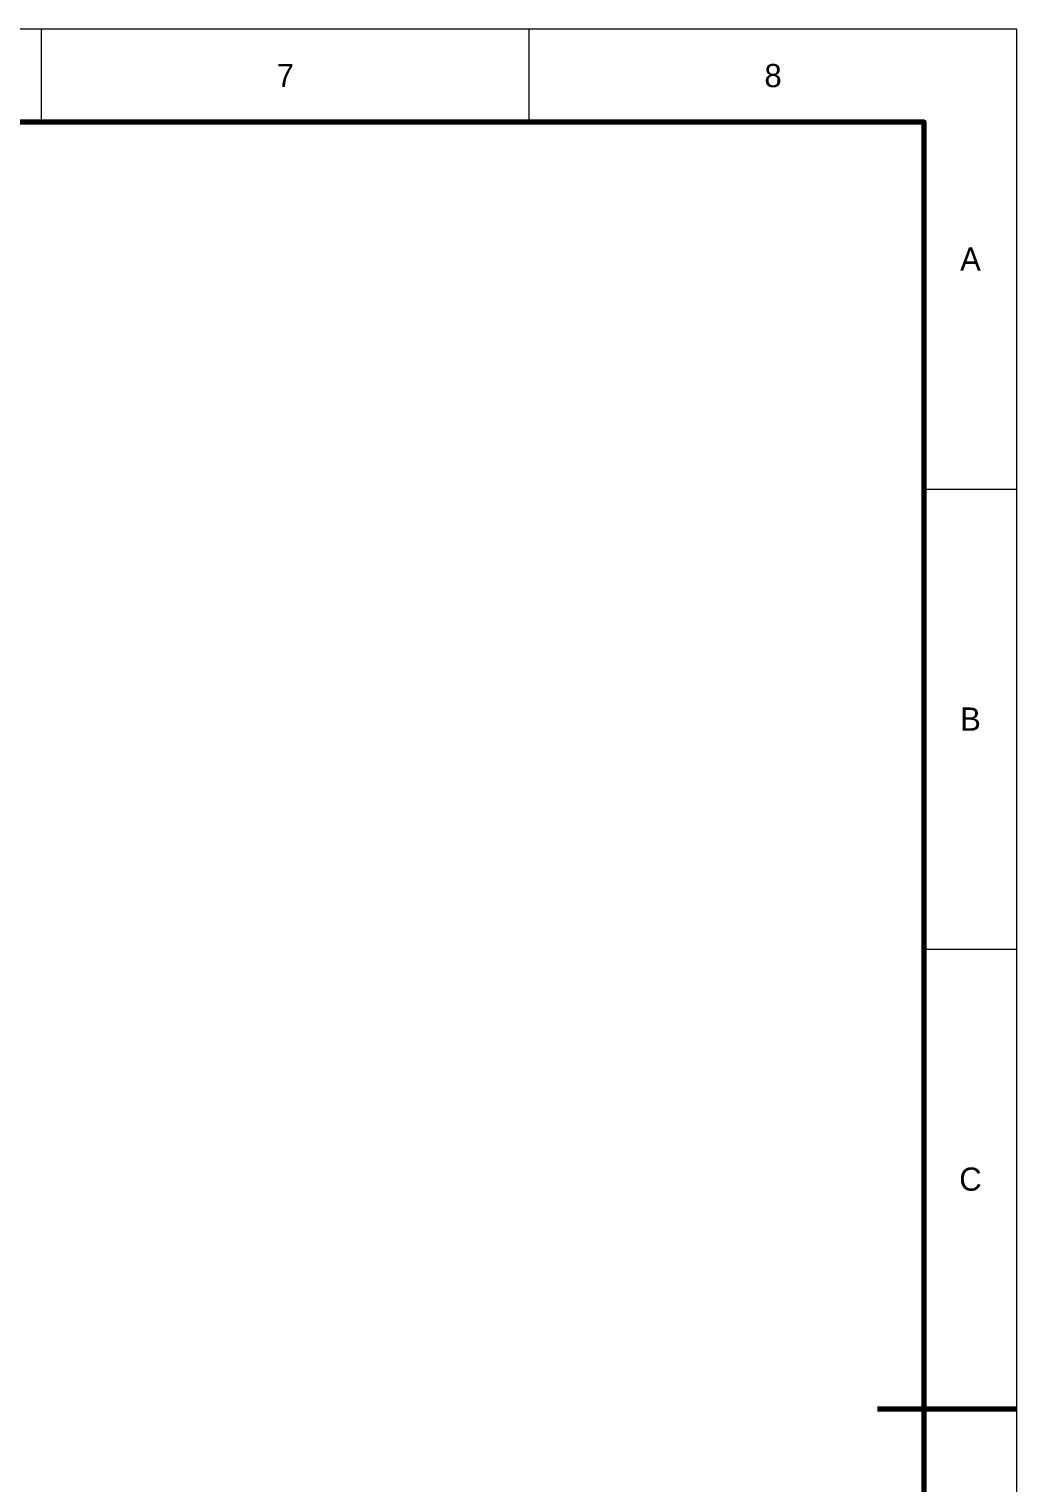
# Model space of a CAD drawing. Header units: millimetres. Extents: x 0 to 420, y 0 to 297.
# Drawn here: x 313.7 to 420, y 140.6 to 297 of the extents above; entities that cross this region are included whole.
import ezdxf
from ezdxf.enums import TextEntityAlignment as Align

# ---------------------------------------------------------------- set-up
doc = ezdxf.new("R2010")
doc.units = ezdxf.units.MM
for name, color, linetype, lineweight in [('FINA', 7, 'CONTINUOUS', 18), ('NORMA', 7, 'CONTINUOUS', 70), ('TEXTO', 7, 'CONTINUOUS', 25)]:
    doc.layers.add(name, color=color, linetype=linetype, lineweight=lineweight)

msp = doc.modelspace()

# ---------------------------------------------------------------- linework, layer by layer
at = {"layer": 'FINA'}
for p, q in [((315, 287), (315, 297)), ((367.5, 287), (367.5, 297)), ((410, 247.5), (420, 247.5)), ((410, 198), (420, 198)), ((410, 148.5), (420, 148.5))]:
    msp.add_line(p, q, dxfattribs=at)
msp.add_lwpolyline([(0, 0), (420, 0), (420, 297), (0, 297)], close=True, dxfattribs=at)
at = {"layer": 'NORMA'}
msp.add_line((420, 148.5), (405, 148.5), dxfattribs=at)
msp.add_lwpolyline([(20, 10), (410, 10), (410, 287), (20, 287)], close=True, dxfattribs=at)

# ---------------------------------------------------------------- texts
at = {"layer": 'TEXTO'}
for s, p in [('7', (341.25, 292)), ('8', (393.75, 292)), ('A', (415, 272.25)), ('B', (415, 222.75)), ('C', (415, 173.25))]:
    msp.add_text(s, height=2.5, dxfattribs=at).set_placement(p, align=Align.MIDDLE_CENTER)

doc.saveas('drawing.dxf')
